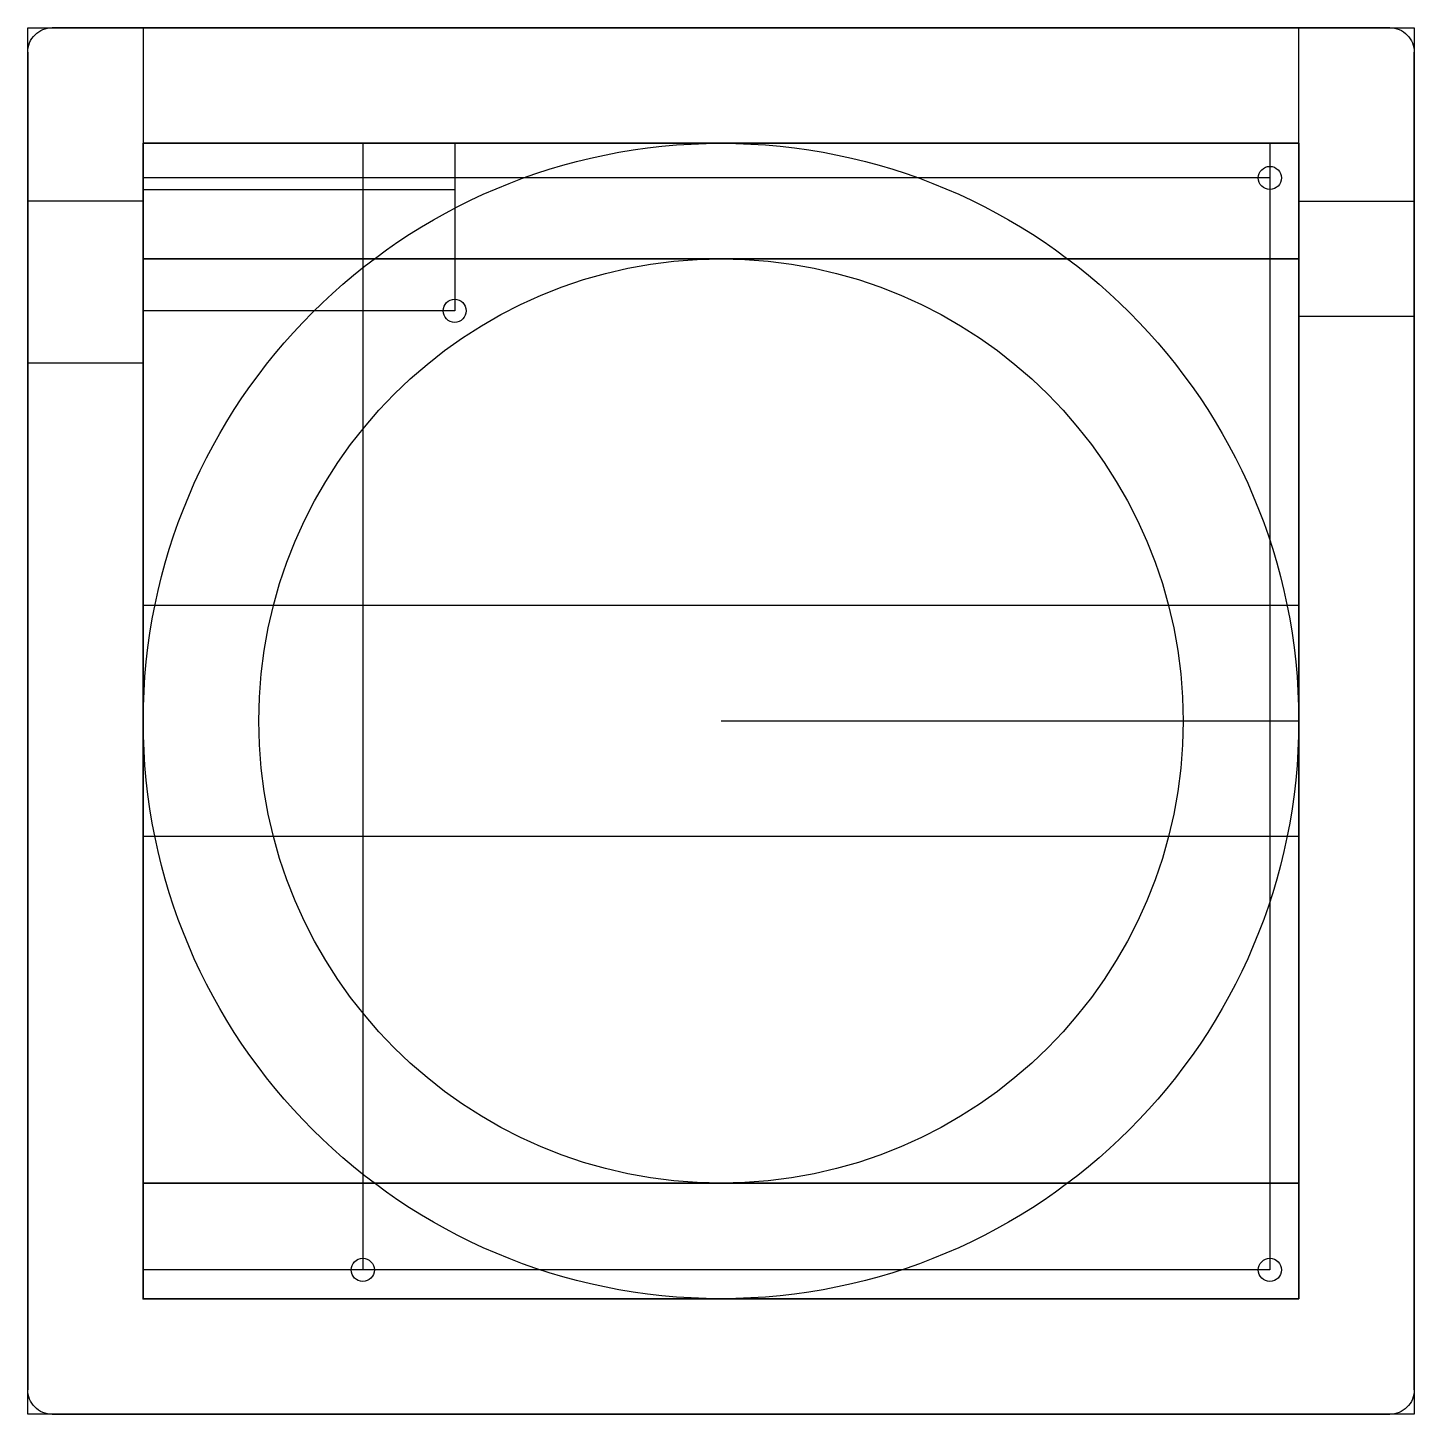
# Model space of a CAD drawing. Header units: millimetres. Extents: x -10 to 110, y -10 to 110.
import ezdxf

# ---------------------------------------------------------------- set-up
doc = ezdxf.new("R2010")
doc.units = ezdxf.units.MM
doc.header["$MEASUREMENT"] = 0
for name, color, linetype in [('casebase v25_Sketch1', 7, 'Continuous'), ('casebase v25_Sketch2', 7, 'Continuous'), ('casebase v25_Sketch3', 7, 'Continuous'), ('casebase v25_Sketch4', 7, 'Continuous'), ('casebase v25_Sketch5', 7, 'Continuous'), ('casebase v25_Sketch6', 7, 'Continuous'), ('casebase v25_Sketch7', 7, 'Continuous'), ('casebase v25_Sketch8', 7, 'Continuous'), ('casebase v25_Sketch9', 7, 'Continuous')]:
    doc.layers.add(name, color=color, linetype=linetype)

msp = doc.modelspace()

# ---------------------------------------------------------------- linework, layer by layer
at = {"layer": 'casebase v25_Sketch1'}
for p, q in [((-10, 110), (110, 110)), ((-10, -10), (-10, 110)), ((110, 110), (110, -10)), ((0, 100), (0, 0)), ((100, 100), (0, 100)), ((100, 0), (100, 100)), ((0, 0), (100, 0)), ((110, -10), (-10, -10))]:
    msp.add_line(p, q, dxfattribs=at)
msp.add_point((0, 0), dxfattribs=at)
at = {"layer": 'casebase v25_Sketch2'}
for p, q in [((0, 100, 3), (0, 0, 3)), ((100, 100, 3), (0, 100, 3)), ((0, 100, 3), (100, 100, 3)), ((0, 90, 3), (0, 100, 3)), ((100, 0, 3), (100, 100, 3)), ((100, 100, 3), (100, 90, 3)), ((100, 90, 3), (0, 90, 3)), ((100, 10, 3), (0, 10, 3)), ((0, 10, 3), (0, 0, 3)), ((100, 0, 3), (100, 10, 3)), ((0, 0, 3), (100, 0, 3)), ((0, 0, 3), (100, 0, 3))]:
    msp.add_line(p, q, dxfattribs=at)
msp.add_point((0, 0, 3), dxfattribs=at)
at = {"layer": 'casebase v25_Sketch3'}
for p, q in [((100, 90, 3), (0, 90, 3)), ((0, 90, 3), (0, 10, 3)), ((0, 90, 3), (100, 90, 3)), ((0, 60, 3), (0, 90, 3)), ((100, 10, 3), (100, 90, 3)), ((100, 90, 3), (100, 60, 3)), ((100, 60, 3), (0, 60, 3)), ((0, 40, 3), (0, 10, 3)), ((100, 40, 3), (0, 40, 3)), ((100, 10, 3), (100, 40, 3)), ((0, 10, 3), (100, 10, 3)), ((0, 10, 3), (100, 10, 3))]:
    msp.add_line(p, q, dxfattribs=at)
msp.add_point((0, 0, 3), dxfattribs=at)
at = {"layer": 'casebase v25_Sketch4'}
for p, q in [((107.88, 110, 13), (-7.88, 110, 13)), ((-10, 107.88, 13), (-10, -7.88, 13)), ((110, -7.88, 13), (110, 107.88, 13)), ((0, 100, 13), (100, 100, 13)), ((0, 0, 13), (0, 100, 13)), ((100, 100, 13), (100, 0, 13)), ((100, 100, 13), (100, 95, 13)), ((100, 95, 13), (110, 95, 13)), ((100, 85, 13), (100, 95, 13)), ((110, 95, 13), (110, 85, 13)), ((110, 85, 13), (100, 85, 13)), ((100, 0, 13), (0, 0, 13)), ((-7.88, -10, 13), (107.88, -10, 13))]:
    msp.add_line(p, q, dxfattribs=at)
for points in [[(-10, 107.88, 13), (-10, 108.16, 13), (-9.94, 108.44, 13), (-9.73, 108.96, 13), (-9.57, 109.19, 13), (-9.17, 109.58, 13), (-8.94, 109.73, 13), (-8.43, 109.95, 13), (-8.16, 110, 13), (-7.88, 110, 13)], [(107.88, 110, 13), (108.16, 110, 13), (108.44, 109.94, 13), (108.96, 109.73, 13), (109.19, 109.57, 13), (109.58, 109.17, 13), (109.73, 108.94, 13), (109.95, 108.43, 13), (110, 108.16, 13), (110, 107.88, 13)], [(-7.88, -10, 13), (-8.16, -10, 13), (-8.44, -9.94, 13), (-8.96, -9.73, 13), (-9.19, -9.57, 13), (-9.58, -9.17, 13), (-9.73, -8.94, 13), (-9.95, -8.43, 13), (-10, -8.16, 13), (-10, -7.88, 13)], [(110, -7.88, 13), (110, -8.16, 13), (109.94, -8.44, 13), (109.73, -8.96, 13), (109.57, -9.19, 13), (109.17, -9.58, 13), (108.94, -9.73, 13), (108.43, -9.95, 13), (108.16, -10, 13), (107.88, -10, 13)]]:
    msp.add_open_spline(points, degree=3, knots=[0, 0, 0, 0, 0.0840294, 0.0840294, 0.1690811, 0.1690811, 0.2508482, 0.2508482, 0.3342837, 0.3342837, 0.3342837, 0.3342837], dxfattribs=at)
msp.add_point((0, 0, 13), dxfattribs=at)
at = {"layer": 'casebase v25_Sketch5'}
for p, q in [((0, 100, 13), (97.5, 100, 13)), ((0, 100, 13), (26.95, 100, 13)), ((0, 97, 13), (0, 100, 13)), ((0, 2.5, 13), (0, 100, 13)), ((0, 100, 13), (19, 100, 13)), ((0, 2.5, 13), (0, 100, 13)), ((0, 85.5, 13), (0, 100, 13)), ((0, 100, 13), (97.5, 100, 13)), ((19, 100, 13), (19, 2.5, 13)), ((26.95, 100, 13), (26.95, 85.5, 13)), ((100, 100, 13), (71.5, 100, 13)), ((97.5, 100, 13), (97.5, 97, 13)), ((97.5, 100, 13), (97.5, 2.5, 13)), ((100, 100, 13), (100, 96, 13)), ((97.5, 97, 13), (0, 97, 13)), ((0, 96, 13), (26.95, 96, 13)), ((26.95, 85.5, 13), (0, 85.5, 13)), ((0, 0, 13), (0, 4, 13)), ((19, 2.5, 13), (0, 2.5, 13)), ((97.5, 2.5, 13), (0, 2.5, 13)), ((0, 0, 13), (4, 0, 13))]:
    msp.add_line(p, q, dxfattribs=at)
for centre in [(97.5, 97, 13), (26.95, 85.5, 13), (19, 2.5, 13), (97.5, 2.5, 13)]:
    msp.add_circle(centre, 1, dxfattribs=at)
msp.add_point((0, 0, 13), dxfattribs=at)
at = {"layer": 'casebase v25_Sketch6'}
for p, q in [((80, 90), (20, 90)), ((100, 60), (1.01, 60)), ((100, 50), (50, 50)), ((100, 40), (0, 40)), ((80, 10), (20, 10))]:
    msp.add_line(p, q, dxfattribs=at)
for radius in [50, 40]:
    msp.add_circle((50, 50), radius, dxfattribs=at)
msp.add_point((0, 0), dxfattribs=at)
at = {"layer": 'casebase v25_Sketch7'}
for p, q in [((0, 90, 6), (0, 90)), ((100, 90, 6), (0, 90, 6)), ((0, 90), (100, 90)), ((0, 90, 6), (27, 90, 6)), ((21, 90, 6), (33, 90, 6)), ((21, 90), (21, 90, 6)), ((33, 90, 6), (21, 90)), ((33, 90), (21, 90)), ((21, 90, 6), (33, 90)), ((27, 90, 6), (27, 90, 3)), ((33, 90, 6), (33, 90)), ((100, 90), (100, 90, 6))]:
    msp.add_line(p, q, dxfattribs=at)
for p in [(0, 90), (27, 90, 3)]:
    msp.add_point(p, dxfattribs=at)
at = {"layer": 'casebase v25_Sketch8'}
for p, q in [((107.88, 110, 13), (-7.88, 110, 13)), ((-10, 107.88, 13), (-10, -7.88, 13)), ((110, -7.88, 13), (110, 107.88, 13)), ((0, 100, 13), (100, 100, 13)), ((0, 100, 13), (0, 95, 13)), ((0, 0, 13), (0, 100, 13)), ((100, 100, 13), (100, 0, 13)), ((0, 95, 13), (-10, 95, 13)), ((-10, 95, 13), (-10, 81, 13)), ((0, 81, 13), (0, 95, 13)), ((-10, 81, 13), (0, 81, 13)), ((100, 0, 13), (0, 0, 13)), ((-7.88, -10, 13), (107.88, -10, 13))]:
    msp.add_line(p, q, dxfattribs=at)
for points in [[(-10, 107.88, 13), (-10, 108.16, 13), (-9.94, 108.44, 13), (-9.73, 108.96, 13), (-9.57, 109.19, 13), (-9.17, 109.58, 13), (-8.94, 109.73, 13), (-8.43, 109.95, 13), (-8.16, 110, 13), (-7.88, 110, 13)], [(107.88, 110, 13), (108.16, 110, 13), (108.44, 109.94, 13), (108.96, 109.73, 13), (109.19, 109.57, 13), (109.58, 109.17, 13), (109.73, 108.94, 13), (109.95, 108.43, 13), (110, 108.16, 13), (110, 107.88, 13)], [(-7.88, -10, 13), (-8.16, -10, 13), (-8.44, -9.94, 13), (-8.96, -9.73, 13), (-9.19, -9.57, 13), (-9.58, -9.17, 13), (-9.73, -8.94, 13), (-9.95, -8.43, 13), (-10, -8.16, 13), (-10, -7.88, 13)], [(110, -7.88, 13), (110, -8.16, 13), (109.94, -8.44, 13), (109.73, -8.96, 13), (109.57, -9.19, 13), (109.17, -9.58, 13), (108.94, -9.73, 13), (108.43, -9.95, 13), (108.16, -10, 13), (107.88, -10, 13)]]:
    msp.add_open_spline(points, degree=3, knots=[0, 0, 0, 0, 0.0840294, 0.0840294, 0.1690811, 0.1690811, 0.2508482, 0.2508482, 0.3342837, 0.3342837, 0.3342837, 0.3342837], dxfattribs=at)
msp.add_point((0, 0, 13), dxfattribs=at)
at = {"layer": 'casebase v25_Sketch9'}
for p, q in [((100, 110), (0, 110)), ((0, 110), (0, 100)), ((100, 100), (100, 110)), ((0, 100), (100, 100))]:
    msp.add_line(p, q, dxfattribs=at)
msp.add_point((0, 0), dxfattribs=at)

doc.saveas('drawing.dxf')
